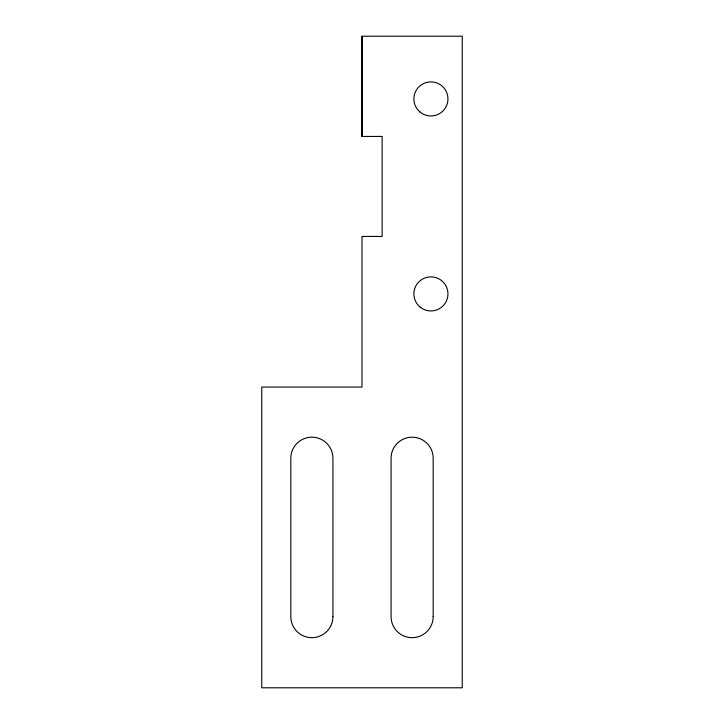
<?xml version="1.0" encoding="UTF-8"?>
<svg xmlns="http://www.w3.org/2000/svg" width="724" height="724" viewBox="0 0 724 724"><rect width="100%" height="100%" fill="white"/><g stroke="black" fill="none" stroke-linecap="round" stroke-linejoin="round"><path stroke-width="1.09" d="M362 136.447L362 36.2L462.247 36.2L462.247 687.8L261.753 687.8L261.753 387.059L362 387.059L362 236.44L382.127 236.44L382.127 136.429L362 136.447L362 36.2M433.178 616.622L433.178 458.238A21.05 21.05 0 0 0 412.119 437.187A21.05 21.05 0 0 0 391.069 458.238L391.069 616.622A21.05 21.05 0 0 0 412.119 637.681A21.05 21.05 0 0 0 433.178 616.622M332.931 616.622L332.931 458.238A21.05 21.05 0 0 0 311.881 437.187A21.05 21.05 0 0 0 290.822 458.238L290.822 616.622A21.05 21.05 0 0 0 311.881 637.681A21.05 21.05 0 0 0 332.931 616.622M420.11 112.093A17.041 17.041 0 0 0 447.731 101.695A17.041 17.041 0 0 0 424.916 82.97A17.041 17.041 0 0 0 420.11 112.093M419.893 306.895A17.041 17.041 0 0 0 447.685 296.949A17.041 17.041 0 0 0 425.178 277.853A17.041 17.041 0 0 0 419.893 306.895"/></g></svg>
